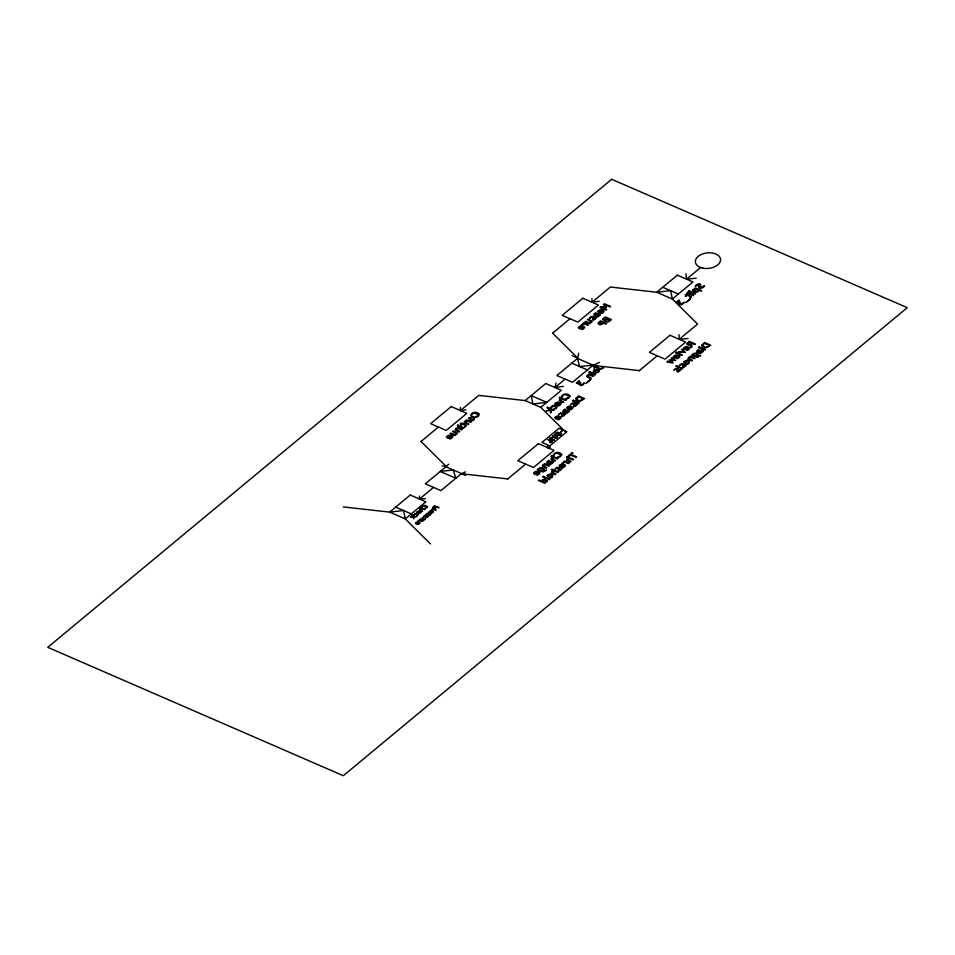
<?xml version="1.0" encoding="UTF-8"?>
<svg xmlns="http://www.w3.org/2000/svg" width="955" height="955" viewBox="0 0 955 955"><rect width="100%" height="100%" fill="white"/><g stroke="black" fill="none" stroke-linecap="round" stroke-linejoin="round"><path stroke-width="1.43" d="M572.14 355.654L577.727 358.089L578.682 353.243M563.426 386.345L554.986 387.503L556.001 383.122M421.048 441.485L438.429 427.052M552.635 333.152L570.016 318.719M460.334 407.355L460.453 410.578L478.777 395.37L525.166 400.587L540.769 407.367L565.993 432.424M591.921 298.533L592.04 302.246L610.364 287.037L656.754 292.254L670.589 290.642L672.356 299.034L697.58 324.091L679.244 339.3L679.005 334.584M525.166 400.587L545.759 383.492L561.361 390.273L540.769 407.367M442.213 465.909L446.14 466.422L448.755 464.237M577.489 358.423L556.884 375.518L572.499 382.298L593.091 365.204L577.489 358.423L579.601 366.529L593.091 365.204M419.484 496.027L419.496 499.035L433.582 487.348M554.986 387.503L565.121 379.087M685.881 273.703L686.573 279.17L700.803 267.364M547.418 446.057L547.657 447.632L566.9 431.708L559.009 428.282L541.986 442.416L549.865 445.842M657.219 355.773L639.229 370.707M525.632 464.106L507.642 479.04M594.499 369.513C588.567 377.368 607.917 369.609 594.499 369.513L593.198 365.407L599.513 362.339M465.622 475.483L461.611 473.74L465.479 471.865M592.04 302.246L599.179 301.279M460.453 410.578L465.992 409.85M686.573 279.17L696.243 278.203M679.244 339.3L688.03 338.512M547.657 447.632L550.367 447.406M419.496 499.035L425.429 498.606M593.198 365.407L639.575 370.636M461.611 473.74L507.988 478.956M343.299 506.902L389.676 512.119L403.511 510.495L405.278 518.899L430.502 543.956M662.782 287.252L678.396 294.033M571.794 363.139L587.397 369.919M395.704 507.117L411.319 513.886M552.503 333.032L577.727 358.089M420.916 441.365L446.14 466.422M466.327 425.655L464.918 427.148C464.428 426.515 466.35 424.486 462.292 424.33L460.31 425.142L461.623 424.044L460.286 423.471L462.698 423.161L466.327 425.655M691.229 296.85L689.82 298.342C689.331 297.709 691.253 295.68 687.194 295.525L685.213 296.337L686.526 295.238L685.189 294.665L687.6 294.355L691.229 296.85M426.61 515.664L425.918 517.228L427.422 516.786A2.913 1.791 -6.5 0 0 427.756 515.998L428.413 516.249C424.82 520.451 426.455 513.635 423.447 516.631L424.939 515.306L426.61 515.664M429.201 513.515L428.509 515.079L430.013 514.638A2.913 1.791 -6.5 0 0 430.347 513.85L430.992 514.1C427.41 518.302 429.022 511.486 426.026 514.482L427.53 513.157L429.201 513.515M559.487 467.855L558.52 470.039L560.621 469.418A4.071 2.507 -6.5 0 0 561.086 468.308L562.006 468.666C555.762 475.542 560.299 464.285 555.046 469.203L557.147 467.341L559.487 467.855M562.949 413.348L561.982 415.521L564.083 414.9A4.071 2.507 -6.5 0 0 564.548 413.802L565.467 414.148C559.224 421.036 563.76 409.767 558.52 414.697L560.609 412.835L562.949 413.348M574.898 403.428L573.931 405.612L576.032 404.992A4.071 2.507 -6.5 0 0 576.498 403.881L577.417 404.24C571.15 411.116 575.722 399.858 570.457 404.777L572.546 402.915L574.898 403.428M593.879 317.012L592.912 319.197L595.013 318.576A4.071 2.507 -6.5 0 0 595.478 317.478L596.398 317.824C590.13 324.7 594.702 313.455 589.438 318.361L591.527 316.499L593.879 317.012M678.313 368.869L677.346 371.041L679.459 370.421A4.071 2.507 -6.5 0 0 679.924 369.322L680.831 369.669C674.576 376.545 679.148 365.299 673.884 370.218L675.973 368.344L678.313 368.869M683.852 364.273L682.885 366.445L684.986 365.837A4.071 2.507 -6.5 0 0 685.451 364.726L686.37 365.085C680.127 371.961 684.663 360.692 679.411 365.622L681.512 363.76L683.852 364.273M686.824 343.776L688.28 345.053L690.429 344.779L691.241 347.536L692.112 346.808L691.336 344.337L692.279 343.549L694.751 344.612L695.419 344.063L689.224 341.365L686.824 343.776M427.482 506.771L425.13 508.908L424.438 508.609L426.718 506.914L424.032 505.72A1.719 1.05 -6.5 0 0 422.993 506.066A2.722 1.671 -6.5 0 0 422.217 506.854L422.038 507.559L421.489 506.902A3.88 2.376 -6.5 0 1 422.17 506.078L425.13 505.279L427.482 506.771M479.291 414.422L478.288 416.249L476.008 417.431L475.041 417.001L477.607 415.903L478.228 414.625L474.468 412.966A2.411 1.48 -6.5 0 0 473.012 413.443A3.808 2.34 -6.5 0 0 471.925 414.542L471.663 415.544L470.684 415.115C471.901 411.701 477.631 411.259 479.291 414.422M553.196 462.101L552.742 463.008A2.996 1.838 -6.5 0 1 551.19 463.76L550.617 464.608L546.821 462.817L546.893 461.778L548.958 460.238C545.806 466.016 549.197 459.833 552.778 461.492A1.767 1.086 -6.5 0 1 553.196 462.101M561.707 454.556L560.704 456.383L558.424 457.564L557.457 457.147L560.024 456.048L560.645 454.759L556.884 453.1A2.411 1.48 -6.5 0 0 555.428 453.577A3.808 2.34 -6.5 0 0 554.33 454.676L554.079 455.678L553.1 455.249C554.318 451.834 560.048 451.393 561.707 454.556M569.299 410.96L568.846 411.868A2.996 1.838 -6.5 0 1 567.282 412.62L566.721 413.467L562.925 411.677L562.984 410.638L565.05 409.086C561.898 414.876 565.3 408.692 568.882 410.352A1.767 1.086 -6.5 0 1 569.299 410.96M569.992 396.038L568.989 397.865L566.709 399.047L565.742 398.629L568.309 397.531L568.929 396.241L565.169 394.582A2.411 1.48 -6.5 0 0 563.713 395.06A3.808 2.34 -6.5 0 0 562.626 396.158L562.364 397.161L561.385 396.731C562.602 393.317 568.332 392.875 569.992 396.038M600.229 314.637L599.776 315.532A2.996 1.838 -6.5 0 1 598.212 316.296L597.651 317.144L593.843 315.341L593.914 314.314L595.98 312.763C592.828 318.552 596.218 312.369 599.812 314.028A1.767 1.086 -6.5 0 1 600.229 314.637M703.155 351.13L702.701 352.037A2.996 1.838 -6.5 0 1 701.149 352.789L700.576 353.637L696.78 351.846L696.852 350.807L698.917 349.267C695.765 355.045 699.155 348.862 702.737 350.533A1.767 1.086 -6.5 0 1 703.155 351.13M576.784 398.629C577.369 401.494 581.81 400.802 583.278 398.832L578.491 396.755L576.784 398.629M702.88 345.256C703.465 348.121 707.906 347.417 709.362 345.447L704.575 343.37L702.88 345.256M603.644 319.28L605.1 319.865L607.022 318.528L605.231 317.752L603.644 319.28M698.523 287.204L699.645 288.458L702.641 287.837A6.924 4.25 -6.5 0 0 704.014 286.596L704.527 285.7C703.907 285.497 697.89 290.404 700.719 285.748C702.164 282.358 695.586 283.814 695.336 286.381C696.482 286.046 702.223 282.203 698.523 287.204M419.329 523.161L417.574 524.474L419.997 523.256A1.826 1.122 -6.5 0 0 419.758 522.528L417.466 521.872L415.64 522.898A1.492 0.919 -6.5 0 0 415.664 523.531C416.846 525.56 418.469 521.215 419.329 523.161M420.415 512.346L418.66 513.659L421.095 512.441A1.826 1.122 -6.5 0 0 420.857 511.713L418.565 511.056L416.738 512.095A1.492 0.919 -6.5 0 0 416.762 512.716C417.944 514.757 419.567 510.412 420.415 512.346M432.722 512.035L430.968 513.348L433.403 512.131A1.826 1.122 -6.5 0 0 433.164 511.403L430.872 510.746L429.046 511.773A1.492 0.919 -6.5 0 0 429.07 512.405C430.251 514.435 431.875 510.089 432.722 512.035M451.727 436.913L449.28 438.739L451.035 438.715L452.682 437.044A2.567 1.576 -6.5 0 0 452.336 436.029L449.125 435.11L446.582 436.542A2.089 1.289 -6.5 0 0 446.606 437.426C448.265 440.279 450.533 434.191 451.727 436.913M538.907 473.095L536.447 474.933L538.202 474.898L539.862 473.226A2.567 1.576 -6.5 0 0 539.515 472.212L536.304 471.293L533.75 472.737A2.089 1.289 -6.5 0 0 533.785 473.608C535.433 476.461 537.713 470.373 538.907 473.095M560.108 403.858L557.648 405.696L559.415 405.66L561.062 403.989A2.567 1.576 -6.5 0 0 560.716 402.974L557.505 402.055L554.951 403.499A2.089 1.289 -6.5 0 0 554.986 404.371C556.634 407.224 558.914 401.136 560.108 403.858M560.119 417.717L557.66 419.543L559.415 419.52L561.074 417.848A2.567 1.576 -6.5 0 0 560.728 416.822L557.517 415.903L554.962 417.347A2.089 1.289 -6.5 0 0 554.998 418.23C556.646 421.071 558.926 414.995 560.119 417.717M564.417 465.777L561.97 467.616L563.725 467.58L565.372 465.909A2.567 1.576 -6.5 0 0 565.026 464.894L561.827 463.975L559.272 465.419A2.089 1.289 -6.5 0 0 559.308 466.291C560.955 469.144 563.223 463.056 564.417 465.777M572.069 407.797L569.61 409.635L571.365 409.6L573.012 407.928A2.567 1.576 -6.5 0 0 572.666 406.914L569.467 405.994L566.912 407.427A2.089 1.289 -6.5 0 0 566.948 408.31C568.595 411.163 570.863 405.075 572.069 407.797M583.672 327.505L581.213 329.332L582.98 329.308L584.627 327.637A2.567 1.576 -6.5 0 0 584.281 326.622L581.07 325.703L578.527 327.135A2.089 1.289 -6.5 0 0 578.551 328.019C580.198 330.86 582.478 324.784 583.672 327.505M602.987 311.473L600.504 313.336L602.295 313.276L603.942 311.605A2.567 1.576 -6.5 0 0 603.596 310.59L600.385 309.671L597.842 311.103A2.089 1.289 -6.5 0 0 597.866 311.987C599.525 314.84 601.793 308.752 602.987 311.473M678.718 356.693L676.259 358.519L678.014 358.495L679.674 356.824A2.567 1.576 -6.5 0 0 679.327 355.809L676.116 354.878L673.562 356.322A2.089 1.289 -6.5 0 0 673.597 357.206C675.245 360.047 677.525 353.971 678.718 356.693M688.889 348.253L686.43 350.079L688.185 350.055L689.832 348.384A2.567 1.576 -6.5 0 0 689.498 347.357L686.287 346.438L683.732 347.883A2.089 1.289 -6.5 0 0 683.768 348.766C685.415 351.607 687.696 345.531 688.889 348.253M602.605 319.376C604.611 321.071 607.989 324.091 611.403 319.591L605.195 316.893L602.605 319.376M605.864 320.582L607.344 321.513L610.018 319.841L607.714 318.839L605.864 320.582M414.255 514.96L413.575 514.96L415.198 513.587A1.922 1.182 -6.5 0 1 416.428 513.527L418.099 514.411A1.743 1.074 -6.5 0 1 418.075 515.127L416.499 516.225C418.338 515.76 416.619 512.035 414.255 514.96M551.489 407.51L550.534 407.51L552.802 405.6A2.698 1.659 -6.5 0 1 554.521 405.505L556.849 406.746A2.435 1.492 -6.5 0 1 556.837 407.749L554.616 409.277L553.757 408.907L555.81 407.892L555.38 406.579L553.005 406.138L551.489 407.51M552.551 436.077C558.257 442.834 560.036 431.576 552.551 436.077M424.641 518.887L423.208 519.759L420.272 519.054L423.59 520.499L425.345 519.054A1.206 0.74 -6.5 0 0 425.321 518.553L422.074 517.55L424.641 518.887M456.215 433.403L454.198 434.609L450.724 433.093L450.08 433.63L454.735 435.647L457.194 433.63A1.683 1.027 -6.5 0 0 457.147 432.925L453.255 430.992L452.622 431.529L456.215 433.403M591.121 321.525L589.104 322.73L585.63 321.226L584.997 321.751L589.653 323.781L592.1 321.763A1.683 1.027 -6.5 0 0 592.064 321.059L588.173 319.125L587.528 319.65L591.121 321.525M546.248 481.01L544.29 482.275L541.616 481.117L543.562 479.756L546.248 481.01M692.864 290.022L693.76 291.442L696.601 292.063A2.483 1.528 -6.5 0 0 698.045 291.633L699.12 290.38L701.066 291.227L701.698 290.702L695.336 287.933L692.864 290.022M547.287 480.938L544.792 483.302L538.31 480.484L538.954 479.959L540.972 480.831L544.063 479.147L547.287 480.938M693.903 290.034L696.171 291.478L698.475 290.105L695.837 288.959L693.903 290.034M420.451 509.636L422.54 511.462C416.177 510.662 423.268 508.37 419.723 507.953L424.808 509.588L421.871 508.884L420.451 509.636M456.18 429.452L459.749 431.493L459.104 432.018L455.416 430.311L455.332 429.153L457.624 427.363L462.28 429.38L461.647 429.917L458.173 428.401L456.18 429.452M465.24 421.943L468.798 423.972L468.165 424.509L464.464 422.802L464.381 421.632L466.685 419.854L471.34 421.871L470.696 422.397L467.222 420.892L465.24 421.943M543.288 465.694L546.857 467.735L546.212 468.26L542.524 466.553L542.44 465.383L544.732 463.605L549.388 465.622L548.755 466.159L545.281 464.643L543.288 465.694M560.155 400.05L563.725 402.091L563.08 402.616L559.188 400.694L559.558 399.5L561.48 398.724L559.141 397.698L559.773 397.173L566.255 399.99L565.623 400.515L562.149 399.011L560.155 400.05M551.871 458.567L555.44 460.608L554.795 461.134L550.904 459.224L551.274 458.018L553.196 457.242L550.856 456.215L551.489 455.69L557.971 458.507L557.326 459.033L553.852 457.529L551.871 458.567M552.3 472.068L555.87 474.11L555.225 474.635L551.333 472.713L551.704 471.519L553.625 470.743L551.286 469.717L551.918 469.192L558.4 472.009L557.768 472.534L554.294 471.03L552.3 472.068M567.449 459.51L571.006 461.54L570.374 462.077L566.47 460.155L566.852 458.949L568.762 458.173L566.422 457.159L567.067 456.621L573.537 459.439L572.905 459.976L569.431 458.46L567.449 459.51M587.647 376.031L591.217 378.073L590.572 378.598L586.883 376.891L586.8 375.733L589.092 373.942L593.747 375.972L593.115 376.497L589.641 374.993L587.647 376.031M688.913 358.316L692.482 360.357L691.838 360.883L688.149 359.175L688.066 358.018L690.37 356.239L695.013 358.256L694.38 358.782L690.907 357.277L688.913 358.316M543.216 469.466L541.27 470.743L538.739 469.645L540.649 468.272L543.216 469.466M697.58 354.842L695.634 356.131L693.091 355.021L695.001 353.66L697.58 354.842M544.219 469.394C540.435 472.606 544.422 470.815 546.415 470.075L543.049 472.021L537.259 469.812C538.596 467.759 542.87 466.446 544.219 469.394M698.583 354.771C694.798 357.982 698.785 356.191 700.779 355.451L697.413 357.397L691.623 355.188C692.96 353.135 697.234 351.822 698.583 354.771M579.136 383.994L580.258 385.354A2.399 1.48 -6.5 0 0 582.216 385.295L584.723 383.122L583.851 382.752L582.371 384.555L580.449 384.602L579.876 383.946L580.795 382.895L577.381 383.05L579.769 381.164L578.897 380.782L576.283 383.182L579.136 383.994M678.886 303.356L680.008 304.729A2.399 1.48 -6.5 0 0 681.966 304.669L684.472 302.496L683.601 302.126L682.109 303.929L680.199 303.976L679.626 303.32L680.545 302.269L677.131 302.425L679.518 300.538L678.647 300.156L676.033 302.556L678.886 303.356M469.621 418.242L472.283 419.83A1.48 0.907 -6.5 0 0 473.262 419.555L473.74 419.15A1.468 0.907 -6.5 0 0 473.883 418.493L471.591 417.347L469.621 418.242M548.063 475.53L550.725 477.13A1.48 0.907 -6.5 0 0 551.704 476.843L552.193 476.438A1.468 0.907 -6.5 0 0 552.324 475.793L550.032 474.635L548.063 475.53M593.938 370.755L596.6 372.343A1.48 0.907 -6.5 0 0 597.579 372.068L598.069 371.662A1.468 0.907 -6.5 0 0 598.2 371.006L595.908 369.848L593.938 370.755M684.675 361.778L687.337 363.377A1.48 0.907 -6.5 0 0 688.316 363.091L688.794 362.685A1.468 0.907 -6.5 0 0 688.937 362.041L686.645 360.883L684.675 361.778M468.738 418.195C473.955 426.336 478.133 412.047 468.738 418.195M547.179 475.483C552.396 483.636 556.574 469.335 547.179 475.483M683.792 361.73C689.009 369.883 693.187 355.582 683.792 361.73M558.15 434.239L559.2 435.026L560.561 434.382A3.354 2.065 -6.5 0 0 560.943 433.63L561.612 433.88A4.13 2.543 -6.5 0 1 560.836 434.847L559.069 435.492A2.041 1.253 -6.5 0 1 558.007 435.289L557.684 435.11A1.444 0.883 -6.5 0 1 557.35 434.489L558.412 433.284L557.243 432.77L555.01 433.952L557.183 432.149L559.475 433.14L558.15 434.239M549.841 438.25C552.611 442.081 554.175 435.337 549.841 438.25M552.253 441.723C548.6 445.054 548.612 438.178 552.253 441.723M433.033 507.248L434.227 508.454L436.924 507.344L439.049 507.666L434.62 505.744L433.033 507.248M598.2 322.969C598.164 325.643 602.569 324.748 603.644 323.1L605.959 324.103L606.628 323.542L600.432 320.844L598.2 322.969M575.901 398.366L576.008 399.858L578.169 401.064A3.951 2.423 -6.5 0 0 580.079 401.172L584.651 398.581L578.455 395.883L575.901 398.366M701.985 344.994L702.104 346.486L704.265 347.692A3.951 2.423 -6.5 0 0 706.175 347.787L710.747 345.197L704.539 342.511L701.985 344.994M417.359 512.119C418.35 513.981 419.806 509.886 417.359 512.119M416.261 522.922C417.251 524.796 418.72 520.702 416.261 522.922M429.666 511.796C430.657 513.671 432.114 509.576 429.666 511.796M599.215 314.828L597.138 316.117L595.836 315.556L598.081 314.302L599.215 314.828M568.285 411.151L566.208 412.441L564.918 411.88L567.151 410.626L568.285 411.151M552.181 462.292L550.104 463.581L548.815 463.02L551.059 461.766L552.181 462.292M702.14 351.321L700.075 352.61L698.774 352.049L701.018 350.795L702.14 351.321M557.35 436.96C552.742 439.515 552.67 432.424 557.35 436.96M433.833 507.081L434.74 508L436.423 507.129L434.644 506.353L433.833 507.081M599.322 322.73L599.716 323.84A1.564 0.955 -6.5 0 0 600.922 323.996L602.939 322.79L600.468 321.716L599.322 322.73M688.042 343.299L688.686 344.409A1.409 0.871 -6.5 0 0 689.629 344.469L691.599 343.251L689.259 342.224L688.042 343.299M602.677 367.544L600.468 368.666L596.266 366.875L597.341 365.98L596.672 365.693L594.929 367.138L600.767 369.382L603.488 367.842L602.712 367.508M550.534 438.07C551.214 440.53 553.995 437.342 550.534 438.07M549.662 441.282C550.343 443.753 553.124 440.553 549.662 441.282M582.478 324.855L581.416 324.784L583.792 323.626L583.099 323.327L583.744 322.802L588.387 324.819L587.755 325.357L584.448 323.912L582.478 324.855M418.469 521.263L417.717 521.215L419.364 519.795L422.695 521.239L419.878 520.594L418.469 521.263M431.875 510.137L431.111 510.101L432.77 508.681L436.101 510.125L433.284 509.469L431.875 510.137M563.223 463.127L562.173 463.056L564.536 461.898L563.844 461.599L564.489 461.074L569.144 463.091L568.5 463.629L565.193 462.196L563.223 463.127M447.8 436.172L447.441 436.578A1.23 0.752 -6.5 0 0 447.453 437.127L448.074 437.581L450.259 435.767L447.8 436.172M579.745 326.765L579.387 327.171A1.23 0.752 -6.5 0 0 579.399 327.72L580.019 328.174L582.192 326.359L579.745 326.765M599.06 310.733L598.701 311.139A1.23 0.752 -6.5 0 0 598.713 311.688L599.334 312.142L601.519 310.327L599.06 310.733M556.18 403.129L555.822 403.535A1.23 0.752 -6.5 0 0 555.834 404.072L556.455 404.526L558.627 402.724L556.18 403.129M556.192 416.977L555.822 417.383A1.23 0.752 -6.5 0 0 555.846 417.92L556.467 418.374L558.639 416.571L556.192 416.977M568.13 407.057L567.771 407.463A1.23 0.752 -6.5 0 0 567.795 408.012L568.416 408.465L570.589 406.663L568.13 407.057M534.979 472.355L534.621 472.761A1.23 0.752 -6.5 0 0 534.633 473.31L535.254 473.764L537.426 471.961L534.979 472.355M560.49 465.037L560.131 465.443A1.23 0.752 -6.5 0 0 560.143 465.992L560.776 466.446L562.949 464.643L560.49 465.037M674.791 355.952L674.421 356.358A1.23 0.752 -6.5 0 0 674.445 356.907L675.066 357.349L677.238 355.546L674.791 355.952M684.962 347.513L684.592 347.918A1.23 0.752 -6.5 0 0 684.616 348.468L685.236 348.909L687.409 347.107L684.962 347.513M611.689 179.289L47.75 647.323L343.311 775.711L907.25 307.677L611.689 179.289M451.226 406.567L430.621 423.662L446.236 430.442L466.828 413.348L451.226 406.567M582.813 298.247L562.209 315.329L577.823 322.11L598.415 305.027L582.813 298.247M457.982 425.059L457.266 425.655L458.078 426.014L458.794 425.417L457.982 425.059M600.779 306.698L599.847 307.474L606.043 310.172L606.723 309.611L601.375 307.283L606.413 307.701L604.575 304.633L609.923 306.949L610.555 306.424L604.348 303.738L603.429 304.502L605.542 307.116L600.779 306.698M459.534 425.787L458.889 426.312L463.545 428.341L464.19 427.804L459.534 425.787M410.268 495.024L389.676 512.119L405.278 518.899L425.87 501.805L410.268 495.024M445.901 466.756L425.297 483.851L440.912 490.619L461.504 473.537L445.901 466.756M677.346 275.171L656.754 292.254L672.356 299.034L692.948 281.952L677.346 275.171M411.474 514.805L413.981 516.476L410.423 517.324L413.217 516.942L413.658 518.84L413.897 516.81L416.094 516.81L411.474 514.805M589.45 371.638L588.734 372.247L589.545 372.593L590.262 371.996L589.45 371.638M547.585 407.296L546.94 407.821L551.095 409.635L546.117 410.817L550.032 410.292L550.641 412.942L551.489 412.25L550.975 410.101L554.055 410.113L547.585 407.296M689.164 290.738L688.531 291.275L695.013 294.092L695.646 293.555L689.164 290.738M591.002 372.366L590.357 372.904L595.013 374.921L595.657 374.396L591.002 372.366M687.54 292.397L686.812 292.994L687.624 293.34L688.352 292.743L687.54 292.397M689.08 293.125L688.448 293.651L693.103 295.668L693.736 295.143L689.08 293.125M590.739 379.41L586.286 383.11L590.739 379.41M690.489 298.784L686.036 302.484L690.489 298.784M573.131 400.24L572.415 400.837L573.227 401.196L573.943 400.599L573.131 400.24M574.683 400.969L574.051 401.506L578.706 403.523L579.339 402.986L574.683 400.969M538.429 443.621L517.837 460.716L533.439 467.496L554.031 450.402L538.429 443.621M670.016 335.3L649.424 352.383L665.026 359.164L685.618 342.069L670.016 335.3M548.063 439.73L554.378 440.088L548.063 439.73M561.898 431.051L560.394 432.305L561.898 431.051M676.164 352.144L675.448 352.741L676.259 353.099L676.976 352.502L676.164 352.144M667.533 361.312L666.9 361.85L672.535 363.055L673.132 362.566L670.517 360.19L675.663 360.465L672.01 357.612L671.341 358.161L674.242 360.31L669.168 359.963L671.795 362.339L667.533 361.312M677.716 352.873L677.071 353.398L681.727 355.427L682.371 354.89L677.716 352.873M679.22 351.619L678.551 352.168L685.392 352.383L682.264 349.1L681.572 349.673L684.09 352.264L679.22 351.619M543.288 476.354L542.655 476.879L549.137 479.697L549.77 479.171L543.288 476.354M676.558 365.681L675.842 366.278L676.653 366.625L677.37 366.028L676.558 365.681M699.227 346.868L698.511 347.465L699.323 347.811L700.039 347.214L699.227 346.868M572.26 452.67L567.974 456.227L568.702 456.55L570.505 455.046L575.972 457.421L576.653 456.86L571.186 454.485L572.988 452.992L572.26 452.67M678.11 366.41L677.465 366.935L682.121 368.952L682.765 368.427L678.11 366.41M700.779 347.584L700.134 348.121L704.79 350.139L705.435 349.614L700.779 347.584M546.809 402.365L532.962 403.977L531.195 395.585L546.809 402.365M453.255 469.944L440.207 471.472L455.81 478.252L453.255 469.944M702.785 268.152L699.979 267.269A12.678 7.783 -6.5 0 1 702.462 254.006A12.678 7.783 -6.5 0 1 720.583 259.653A12.678 7.783 -6.5 0 1 702.785 268.152"/></g></svg>
